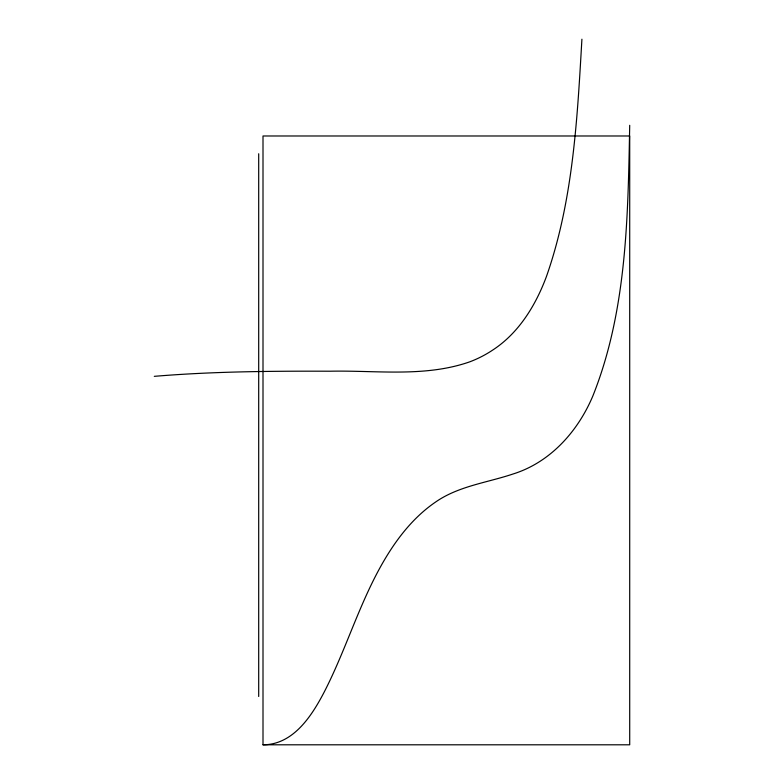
<?xml version="1.0" encoding="UTF-8"?>
<svg xmlns="http://www.w3.org/2000/svg" width="784" height="784" viewBox="0 0 784 784"><rect width="100%" height="100%" fill="white"/><g stroke="black" fill="none" stroke-linecap="round" stroke-linejoin="round"><path stroke-width="1.18" d="M629.709 125.303C627.935 216.119 627.063 310.258 592.9 395.861C578.053 431.239 550.368 462.423 512.952 474.026C486.864 482.787 458.317 486.06 435.287 502.25C413.678 517.087 397.233 538.128 384.082 560.54C359.484 602.465 346.146 649.671 323.861 692.723C311.444 716.4 293.02 744.78 263.003 744.8L263.003 135.985L629.709 135.985L629.709 744.8L263.003 744.8M581.914 39.2C577.289 118.933 573.143 200.459 546.458 276.468C535.756 305.211 518.91 332.975 492.754 350.036A113.876 113.876 0 0 1 469.841 361.806C424.977 377.535 376.604 370.234 330.093 371.214C271.46 371.028 212.738 371.449 154.291 376.34M258.7 153.752L258.7 696.486"/></g></svg>
